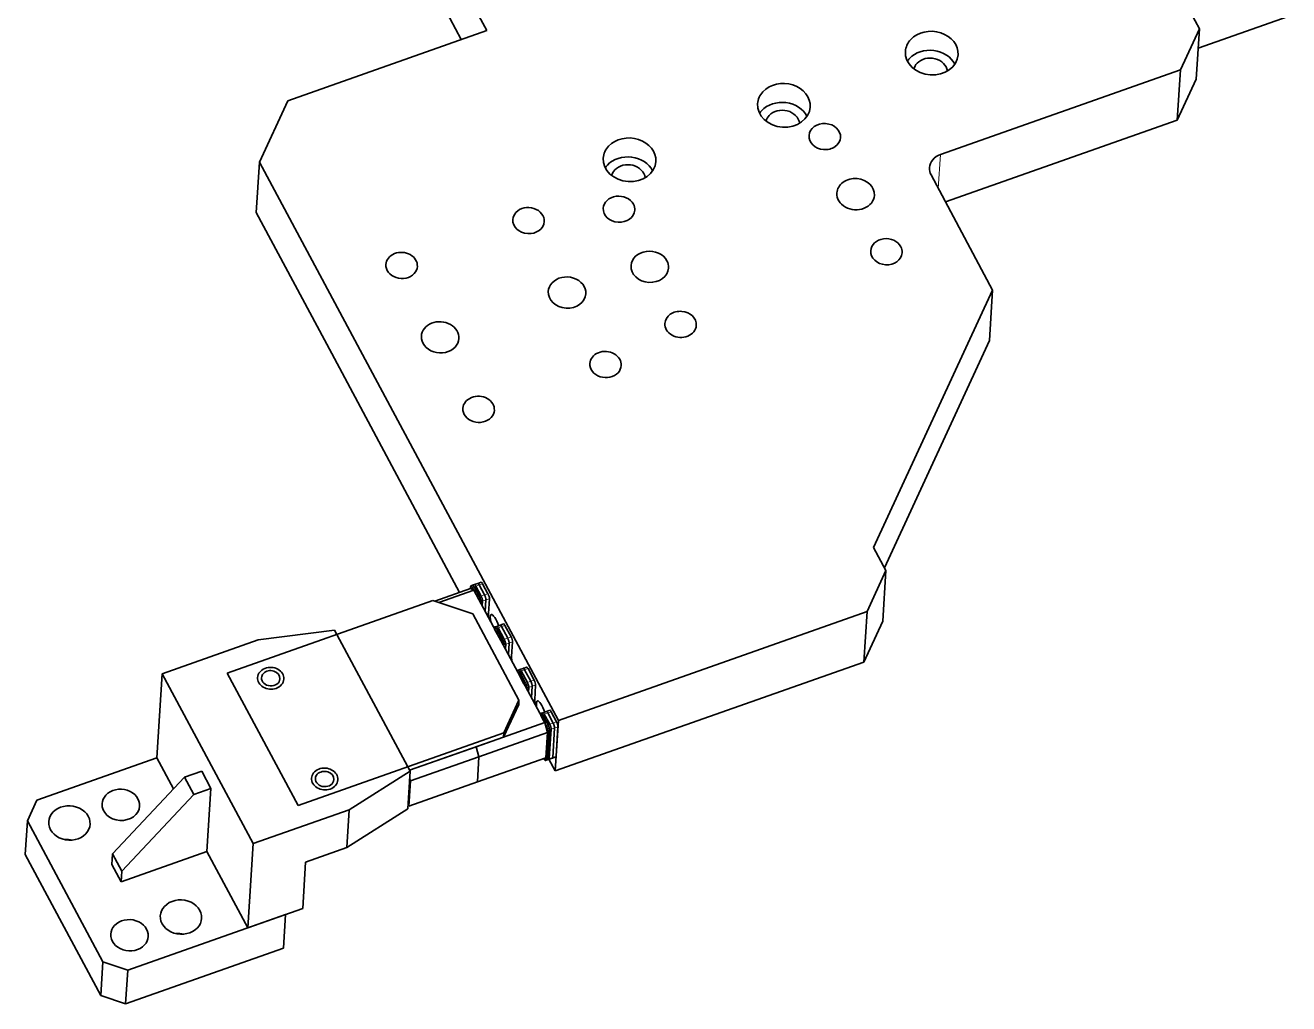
# Model space of a CAD drawing. Header units: millimetres. Extents: x 50851 to 121906, y -34238 to -12059.
# Drawn here: x 119428.62 to 119455.49, y -27270.18 to -27249.39 of the extents above; entities that cross this region are included whole.
import ezdxf

# ---------------------------------------------------------------- set-up
doc = ezdxf.new("R2010")
doc.units = ezdxf.units.MM
doc.layers.add('标注线', color=3, linetype='Continuous', lineweight=25)

# ---------------------------------------------------------------- blocks, each defined once
blk = doc.blocks.new('WWDA8SD8')
at = {"color": 7, "lineweight": 35}
for p, q in [((121661.98, -28222.96), (121616.93, -28138.86)), ((121655.21, -28225.35), (121616.07, -28152.26)), ((121839.12, -28199.57), (121851.4, -28222.51)), ((121851.07, -28227.65), (121918.89, -28203.73)), ((121609.1, -28241.61), (121661.98, -28222.96)), ((121782.57, -28255.88), (121846.38, -28233.37)), ((121845.52, -28246.77), (121783.91, -28268.5)), ((121601.57, -28257.9), (121681.02, -28406.23)), ((121780.06, -28261.31), (121796.44, -28291.89)), ((121620.78, -28308.77), (121600.71, -28271.31)), ((121764.81, -28360.32), (121796.44, -28291.89)), ((121767.67, -28365.67), (121795.58, -28305.3)), ((121654.76, -28372.23), (121620.78, -28308.77)), ((121658.55, -28371.61), (121677.39, -28406.79)), ((121592.99, -28393.65), (121647.69, -28374.36)), ((121670.54, -28400.84), (121658.26, -28377.9)), ((121681.02, -28406.23), (121763.06, -28377.29)), ((121575.74, -28393.82), (121601.27, -28384.82)), ((121621.55, -28382.21), (121601.27, -28384.82)), ((121641.61, -28419.68), (121621.55, -28382.21)), ((121680.16, -28419.64), (121762.2, -28390.7)), ((121574.31, -28416.17), (121575.74, -28393.82)), ((121575.74, -28393.82), (121599.9, -28438.93)), ((121611.83, -28428.82), (121592.99, -28393.65)), ((121666.52, -28409.53), (121611.83, -28428.82)), ((121641.49, -28419.45), (121666.45, -28410.64)), ((121542.41, -28427.42), (121574.31, -28416.17)), ((121562.55, -28441.67), (121581.68, -28421.28)), ((121584.14, -28425.87), (121565.01, -28446.26)), ((121625.43, -28429.93), (121599.9, -28438.93)), ((121539.89, -28432.85), (121559.96, -28470.32)), ((121598.47, -28461.28), (121599.9, -28438.93)), ((121559.39, -28479.25), (121539.32, -28441.79)), ((121587.62, -28441.02), (121564.83, -28449.05)), ((121587.62, -28441.02), (121598.47, -28461.28)), ((121566.57, -28472.53), (121608.5, -28457.74)), ((121565.99, -28481.47), (121607.93, -28466.68))]:
    blk.add_line(p, q, dxfattribs=at)
at = {"color": 7, "lineweight": 35, "ltscale": 0.299143}
for p, q in [((121851.4, -28222.51), (121846.38, -28233.37)), ((121763.06, -28377.29), (121768.08, -28366.43))]:
    blk.add_line(p, q, dxfattribs=at)
at = {"color": 7, "lineweight": 35, "ltscale": 0.33584}
for p, q in [((121851.4, -28222.51), (121850.54, -28235.91)), ((121600.71, -28271.31), (121601.57, -28257.9)), ((121796.44, -28291.89), (121795.58, -28305.3)), ((121767.22, -28379.84), (121768.08, -28366.43)), ((121681.02, -28406.23), (121680.16, -28419.64))]:
    blk.add_line(p, q, dxfattribs=at)
at = {"color": 7, "lineweight": 35, "ltscale": 0.335838}
blk.add_line((121846.38, -28233.37), (121845.52, -28246.77), dxfattribs=at)
at = {"color": 7, "lineweight": 35, "ltscale": 0.299139}
blk.add_line((121850.54, -28235.91), (121845.52, -28246.77), dxfattribs=at)
at = {"color": 7, "lineweight": 35, "ltscale": 0.448711}
blk.add_line((121601.57, -28257.9), (121609.1, -28241.61), dxfattribs=at)
at = {"color": 7, "lineweight": 13, "ltscale": 0.226393}
blk.add_line((121782.57, -28255.88), (121781.99, -28264.91), dxfattribs=at)
at = {"color": 7, "lineweight": 35, "ltscale": 0.173472}
blk.add_line((121768.08, -28366.43), (121764.81, -28360.32), dxfattribs=at)
at = {"color": 7, "lineweight": 35, "ltscale": 0.250391}
blk.add_line((121657.66, -28371.2), (121648.22, -28374.53), dxfattribs=at)
at = {"color": 7, "lineweight": 35, "ltscale": 0.246023}
blk.add_line((121658.55, -28371.61), (121649.27, -28374.89), dxfattribs=at)
at = {"color": 7, "lineweight": 35, "ltscale": 0.013994}
blk.add_line((121657.66, -28371.2), (121657.7, -28370.64), dxfattribs=at)
at = {"color": 7, "lineweight": 35, "ltscale": 0.024532}
blk.add_line((121657.66, -28371.2), (121658.55, -28371.61), dxfattribs=at)
at = {"color": 7, "lineweight": 35, "ltscale": 0.012083}
for p, q in [((121658.23, -28370.3), (121657.78, -28370.47)), ((121658.69, -28370.14), (121658.23, -28370.3)), ((121676.91, -28404.17), (121676.46, -28404.33))]:
    blk.add_line(p, q, dxfattribs=at)
at = {"color": 7, "lineweight": 13, "ltscale": 0.012083}
for p, q in [((121658.6, -28370.69), (121658.14, -28370.85)), ((121659.06, -28370.53), (121658.6, -28370.69)), ((121666.18, -28384.83), (121665.72, -28384.99)), ((121670.68, -28393.24), (121670.23, -28393.4)), ((121671.14, -28393.08), (121670.68, -28393.24)), ((121676.82, -28404.71), (121676.37, -28404.87)), ((121677.28, -28404.55), (121676.82, -28404.71)), ((121678.26, -28407.39), (121677.8, -28407.55)), ((121678.71, -28407.23), (121678.26, -28407.39)), ((121678.13, -28416.53), (121677.67, -28416.69)), ((121678.59, -28416.37), (121678.13, -28416.53))]:
    blk.add_line(p, q, dxfattribs=at)
at = {"color": 7, "lineweight": 35, "ltscale": 0.075893}
for p, q in [((121658.14, -28370.85), (121659.58, -28373.53)), ((121660.49, -28373.2), (121659.06, -28370.53)), ((121660.49, -28373.2), (121659.06, -28370.53)), ((121659.97, -28370.21), (121661.4, -28372.88)), ((121661.4, -28372.88), (121659.97, -28370.21)), ((121676.37, -28404.87), (121677.8, -28407.55)), ((121678.26, -28407.39), (121676.82, -28404.71)), ((121678.26, -28407.39), (121676.82, -28404.71)), ((121678.71, -28407.23), (121677.28, -28404.55)), ((121678.71, -28407.23), (121677.28, -28404.55)), ((121678.19, -28404.23), (121679.62, -28406.91)), ((121679.62, -28406.91), (121678.19, -28404.23)), ((121679.1, -28403.91), (121680.54, -28406.59))]:
    blk.add_line(p, q, dxfattribs=at)
at = {"color": 7, "lineweight": 35, "ltscale": 0.07589}
blk.add_line((121660.03, -28373.36), (121658.6, -28370.69), dxfattribs=at)
blk.add_line((121660.03, -28373.36), (121658.6, -28370.69), dxfattribs=at)
at = {"color": 7, "lineweight": 35, "ltscale": 0.024161}
for p, q in [((121659.6, -28369.82), (121658.69, -28370.14)), ((121679.42, -28416.23), (121678.51, -28416.55))]:
    blk.add_line(p, q, dxfattribs=at)
at = {"color": 7, "lineweight": 13, "ltscale": 0.024167}
for p, q in [((121659.97, -28370.21), (121659.06, -28370.53)), ((121661.4, -28372.88), (121660.49, -28373.2)), ((121661.77, -28374.21), (121660.86, -28374.53)), ((121662.31, -28372.56), (121661.4, -28372.88)), ((121662.69, -28373.88), (121661.77, -28374.21)), ((121665.91, -28381.29), (121664.99, -28381.61)), ((121666.82, -28380.97), (121665.91, -28381.29)), ((121667.54, -28384.35), (121666.63, -28384.67)), ((121668.46, -28384.03), (121667.54, -28384.35)), ((121667.92, -28385.67), (121667.01, -28386)), ((121668.83, -28385.35), (121667.92, -28385.67)), ((121672.96, -28392.44), (121672.05, -28392.76)), ((121673.69, -28395.82), (121672.77, -28396.14)), ((121674.06, -28397.14), (121673.15, -28397.46)), ((121674.6, -28395.5), (121673.69, -28395.82)), ((121674.97, -28396.82), (121674.06, -28397.14)), ((121678.19, -28404.23), (121677.28, -28404.55)), ((121679.1, -28403.91), (121678.19, -28404.23)), ((121679.62, -28406.91), (121678.71, -28407.23)), ((121680, -28408.23), (121679.09, -28408.55)), ((121680.54, -28406.59), (121679.62, -28406.91)), ((121680.91, -28407.91), (121680, -28408.23)), ((121679.5, -28416.05), (121678.59, -28416.37)), ((121680.41, -28415.73), (121679.5, -28416.05))]:
    blk.add_line(p, q, dxfattribs=at)
at = {"color": 7, "lineweight": 35, "ltscale": 0.024167}
for p, q in [((121659.6, -28369.82), (121660.51, -28369.5)), ((121665.54, -28380.91), (121664.63, -28381.23)), ((121665.54, -28380.91), (121666.45, -28380.59)), ((121671.68, -28392.38), (121670.77, -28392.7)), ((121671.68, -28392.38), (121672.59, -28392.06)), ((121677.82, -28403.85), (121676.91, -28404.17)), ((121677.82, -28403.85), (121678.73, -28403.52)), ((121679.42, -28416.23), (121680.33, -28415.91))]:
    blk.add_line(p, q, dxfattribs=at)
at = {"color": 7, "lineweight": 13, "ltscale": 0.024161}
for p, q in [((121660.88, -28369.89), (121659.97, -28370.21)), ((121672.05, -28392.76), (121671.14, -28393.08))]:
    blk.add_line(p, q, dxfattribs=at)
at = {"color": 7, "lineweight": 35, "ltscale": 0.075896}
blk.add_line((121660.88, -28369.89), (121662.31, -28372.56), dxfattribs=at)
at = {"color": 7, "lineweight": 35, "ltscale": 0.278683}
blk.add_line((121658.26, -28377.9), (121647.69, -28374.36), dxfattribs=at)
at = {"color": 7, "lineweight": 13, "ltscale": 0.012078}
for p, q in [((121660.03, -28373.36), (121659.58, -28373.53)), ((121660.86, -28374.53), (121660.41, -28374.69)), ((121664.99, -28381.61), (121664.54, -28381.78)), ((121667.01, -28386), (121666.55, -28386.16)), ((121672.77, -28396.14), (121672.32, -28396.3)), ((121679.09, -28408.55), (121678.63, -28408.71))]:
    blk.add_line(p, q, dxfattribs=at)
at = {"color": 7, "lineweight": 13, "ltscale": 0.012089}
for p, q in [((121660.49, -28373.2), (121660.03, -28373.36)), ((121664.54, -28381.78), (121664.08, -28381.94)), ((121672.32, -28396.3), (121671.86, -28396.46)), ((121678.63, -28408.71), (121678.17, -28408.87))]:
    blk.add_line(p, q, dxfattribs=at)
at = {"color": 7, "lineweight": 13, "ltscale": 0.00462}
blk.add_line((121660.41, -28374.69), (121660.23, -28374.75), dxfattribs=at)
at = {"color": 7, "lineweight": 35, "ltscale": 0.008647}
for p, q in [((121660.39, -28375.03), (121660.41, -28374.69)), ((121660.39, -28375.03), (121660.41, -28374.69)), ((121666.53, -28386.5), (121666.55, -28386.16)), ((121666.53, -28386.5), (121666.55, -28386.16))]:
    blk.add_line(p, q, dxfattribs=at)
at = {"color": 7, "lineweight": 35, "ltscale": 0.031285}
for p, q in [((121660.78, -28375.78), (121660.86, -28374.53)), ((121660.78, -28375.78), (121660.86, -28374.53)), ((121666.93, -28387.24), (121667.01, -28386)), ((121666.93, -28387.24), (121667.01, -28386))]:
    blk.add_line(p, q, dxfattribs=at)
at = {"color": 7, "lineweight": 35, "ltscale": 0.076563}
for p, q in [((121661.77, -28374.21), (121661.58, -28377.26)), ((121661.58, -28377.26), (121661.77, -28374.21)), ((121667.92, -28385.67), (121667.72, -28388.73)), ((121667.72, -28388.73), (121667.92, -28385.67)), ((121674.06, -28397.14), (121673.86, -28400.2)), ((121673.86, -28400.2), (121674.06, -28397.14))]:
    blk.add_line(p, q, dxfattribs=at)
at = {"color": 7, "lineweight": 35, "ltscale": 0.097953}
for p, q in [((121662.69, -28373.88), (121662.44, -28377.79)), ((121674.97, -28396.82), (121674.72, -28400.73))]:
    blk.add_line(p, q, dxfattribs=at)
at = {"color": 7, "lineweight": 13, "ltscale": 0.01275}
for p, q in [((121662.44, -28377.79), (121661.95, -28377.96)), ((121668.58, -28389.26), (121668.1, -28389.43)), ((121674.72, -28400.73), (121674.24, -28400.9))]:
    blk.add_line(p, q, dxfattribs=at)
at = {"color": 7, "lineweight": 35, "ltscale": 0.335839}
blk.add_line((121762.2, -28390.7), (121763.06, -28377.29), dxfattribs=at)
at = {"color": 7, "lineweight": 35, "ltscale": 0.008465}
for p, q in [((121664.17, -28381.39), (121663.85, -28381.5)), ((121670.31, -28392.86), (121669.99, -28392.97)), ((121676.46, -28404.33), (121676.14, -28404.44))]:
    blk.add_line(p, q, dxfattribs=at)
at = {"color": 7, "lineweight": 35, "ltscale": 0.086736}
for p, q in [((121664.08, -28381.94), (121665.72, -28384.99)), ((121665.91, -28381.29), (121667.54, -28384.35)), ((121667.54, -28384.35), (121665.91, -28381.29)), ((121666.82, -28380.97), (121668.46, -28384.03)), ((121672.32, -28396.3), (121670.68, -28393.24)), ((121672.32, -28396.3), (121670.68, -28393.24)), ((121672.96, -28392.44), (121674.6, -28395.5))]:
    blk.add_line(p, q, dxfattribs=at)
at = {"color": 7, "lineweight": 35, "ltscale": 0.012078}
for p, q in [((121664.63, -28381.23), (121664.17, -28381.39)), ((121670.77, -28392.7), (121670.31, -28392.86)), ((121678.05, -28416.71), (121677.6, -28416.87))]:
    blk.add_line(p, q, dxfattribs=at)
at = {"color": 7, "lineweight": 35, "ltscale": 0.086734}
for p, q in [((121666.18, -28384.83), (121664.54, -28381.78)), ((121666.18, -28384.83), (121664.54, -28381.78)), ((121670.23, -28393.4), (121671.86, -28396.46)), ((121672.77, -28396.14), (121671.14, -28393.08)), ((121672.77, -28396.14), (121671.14, -28393.08))]:
    blk.add_line(p, q, dxfattribs=at)
at = {"color": 7, "lineweight": 35, "ltscale": 0.086735}
for p, q in [((121666.63, -28384.67), (121664.99, -28381.61)), ((121666.63, -28384.67), (121664.99, -28381.61)), ((121672.05, -28392.76), (121673.69, -28395.82)), ((121673.69, -28395.82), (121672.05, -28392.76))]:
    blk.add_line(p, q, dxfattribs=at)
at = {"color": 7, "lineweight": 35, "ltscale": 0.299142}
blk.add_line((121762.2, -28390.7), (121767.22, -28379.84), dxfattribs=at)
at = {"color": 7, "lineweight": 13, "ltscale": 0.012084}
for p, q in [((121666.63, -28384.67), (121666.18, -28384.83)), ((121673.15, -28397.46), (121672.69, -28397.63))]:
    blk.add_line(p, q, dxfattribs=at)
at = {"color": 7, "lineweight": 13, "ltscale": 0.004615}
for p, q in [((121666.55, -28386.16), (121666.38, -28386.22)), ((121672.69, -28397.63), (121672.52, -28397.69))]:
    blk.add_line(p, q, dxfattribs=at)
at = {"color": 7, "lineweight": 35, "ltscale": 0.097952}
blk.add_line((121668.83, -28385.35), (121668.58, -28389.26), dxfattribs=at)
at = {"color": 7, "lineweight": 35, "ltscale": 0.008645}
blk.add_line((121672.67, -28397.97), (121672.69, -28397.63), dxfattribs=at)
blk.add_line((121672.67, -28397.97), (121672.69, -28397.63), dxfattribs=at)
at = {"color": 7, "lineweight": 35, "ltscale": 0.031286}
blk.add_line((121673.07, -28398.71), (121673.15, -28397.46), dxfattribs=at)
blk.add_line((121673.07, -28398.71), (121673.15, -28397.46), dxfattribs=at)
at = {"color": 7, "lineweight": 35, "ltscale": 0.239314}
for p, q in [((121670.47, -28401.95), (121666.45, -28410.64)), ((121670.54, -28400.84), (121666.52, -28409.53))]:
    blk.add_line(p, q, dxfattribs=at)
at = {"color": 7, "lineweight": 35, "ltscale": 0.027987}
for p, q in [((121670.54, -28400.84), (121670.47, -28401.95)), ((121666.52, -28409.53), (121666.45, -28410.64))]:
    blk.add_line(p, q, dxfattribs=at)
at = {"color": 7, "lineweight": 35, "ltscale": 0.483322}
blk.add_line((121677.39, -28406.79), (121659.16, -28413.22), dxfattribs=at)
at = {"color": 7, "lineweight": 35, "ltscale": 0.068748}
for p, q in [((121678.14, -28409.43), (121677.39, -28406.79)), ((121659.16, -28413.22), (121659.91, -28415.86))]:
    blk.add_line(p, q, dxfattribs=at)
at = {"color": 7, "lineweight": 35, "ltscale": 0.195907}
for p, q in [((121678.13, -28416.53), (121678.63, -28408.71)), ((121678.13, -28416.53), (121678.63, -28408.71)), ((121678.59, -28416.37), (121679.09, -28408.55)), ((121678.59, -28416.37), (121679.09, -28408.55)), ((121680, -28408.23), (121679.5, -28416.05)), ((121679.5, -28416.05), (121680, -28408.23)), ((121680.91, -28407.91), (121680.41, -28415.73)), ((121678.17, -28408.87), (121677.67, -28416.69))]:
    blk.add_line(p, q, dxfattribs=at)
at = {"color": 7, "lineweight": 35, "ltscale": 0.483321}
blk.add_line((121678.14, -28409.43), (121659.91, -28415.86), dxfattribs=at)
at = {"color": 7, "lineweight": 35, "ltscale": 0.16792}
for p, q in [((121678.14, -28409.43), (121677.71, -28416.13)), ((121659.48, -28422.57), (121659.91, -28415.86)), ((121659.91, -28415.86), (121659.48, -28422.57)), ((121641.67, -28422.29), (121641.25, -28429))]:
    blk.add_line(p, q, dxfattribs=at)
at = {"color": 7, "lineweight": 35, "ltscale": 0.46839}
blk.add_line((121659.16, -28413.22), (121641.49, -28419.45), dxfattribs=at)
at = {"color": 7, "lineweight": 35, "ltscale": 0.068747}
blk.add_line((121659.91, -28415.86), (121659.16, -28413.22), dxfattribs=at)
at = {"color": 7, "lineweight": 35, "ltscale": 0.234075}
blk.add_line((121574.31, -28416.17), (121578.73, -28424.42), dxfattribs=at)
at = {"color": 7, "lineweight": 35, "ltscale": 0.483327}
for p, q in [((121659.91, -28415.86), (121641.67, -28422.29)), ((121677.71, -28416.13), (121659.48, -28422.57)), ((121659.48, -28422.57), (121641.25, -28429))]:
    blk.add_line(p, q, dxfattribs=at)
at = {"color": 7, "lineweight": 35, "ltscale": 0.004364}
blk.add_line((121677.23, -28416.49), (121677.15, -28416.33), dxfattribs=at)
at = {"color": 7, "lineweight": 35, "ltscale": 0.012089}
blk.add_line((121678.51, -28416.55), (121678.05, -28416.71), dxfattribs=at)
at = {"color": 7, "lineweight": 35, "ltscale": 0.087557}
blk.add_line((121680.16, -28419.64), (121678.5, -28416.55), dxfattribs=at)
at = {"color": 7, "lineweight": 35, "ltscale": 0.120828}
for p, q in [((121586.24, -28419.67), (121581.68, -28421.28)), ((121588.69, -28424.26), (121584.14, -28425.87))]:
    blk.add_line(p, q, dxfattribs=at)
at = {"color": 7, "lineweight": 35, "ltscale": 0.130102}
for p, q in [((121581.68, -28421.28), (121584.14, -28425.87)), ((121586.24, -28419.67), (121588.69, -28424.26)), ((121562.55, -28441.67), (121565.01, -28446.26))]:
    blk.add_line(p, q, dxfattribs=at)
at = {"color": 7, "lineweight": 35, "ltscale": 0.478984}
blk.add_line((121641.61, -28419.68), (121625.43, -28429.93), dxfattribs=at)
at = {"color": 7, "lineweight": 35, "ltscale": 0.251879}
for p, q in [((121641.61, -28419.68), (121640.97, -28429.73)), ((121625.43, -28429.93), (121624.78, -28439.98))]:
    blk.add_line(p, q, dxfattribs=at)
at = {"color": 7, "lineweight": 35, "ltscale": 0.017187}
blk.add_line((121641.49, -28421.63), (121641.67, -28422.29), dxfattribs=at)
at = {"color": 7, "lineweight": 35, "ltscale": 0.419799}
blk.add_line((121587.62, -28441.02), (121588.69, -28424.26), dxfattribs=at)
at = {"color": 7, "lineweight": 35, "ltscale": 0.149573}
blk.add_line((121542.41, -28427.42), (121539.89, -28432.85), dxfattribs=at)
at = {"color": 7, "lineweight": 35, "ltscale": 0.006133}
blk.add_line((121641.02, -28428.89), (121641.25, -28429), dxfattribs=at)
at = {"color": 7, "lineweight": 35, "ltscale": 0.478978}
blk.add_line((121640.97, -28429.73), (121624.78, -28439.98), dxfattribs=at)
at = {"color": 7, "lineweight": 35, "ltscale": 0.223894}
for p, q in [((121539.89, -28432.85), (121539.32, -28441.79)), ((121607.93, -28466.68), (121608.5, -28457.74)), ((121559.39, -28479.25), (121559.96, -28470.32)), ((121565.99, -28481.47), (121566.57, -28472.53))]:
    blk.add_line(p, q, dxfattribs=at)
at = {"color": 7, "lineweight": 35, "ltscale": 0.069968}
blk.add_line((121562.37, -28444.47), (121562.55, -28441.67), dxfattribs=at)
at = {"color": 7, "lineweight": 35, "ltscale": 0.289994}
blk.add_line((121624.78, -28439.98), (121613.85, -28443.84), dxfattribs=at)
at = {"color": 7, "lineweight": 35, "ltscale": 0.130103}
blk.add_line((121562.37, -28444.47), (121564.83, -28449.05), dxfattribs=at)
at = {"color": 7, "lineweight": 35, "ltscale": 0.307853}
blk.add_line((121613.06, -28456.13), (121613.85, -28443.84), dxfattribs=at)
at = {"color": 7, "lineweight": 35, "ltscale": 0.069966}
blk.add_line((121565.01, -28446.26), (121564.83, -28449.05), dxfattribs=at)
at = {"color": 7, "lineweight": 35, "ltscale": 0.386661}
blk.add_line((121613.06, -28456.13), (121598.47, -28461.28), dxfattribs=at)
at = {"color": 7, "lineweight": 35, "ltscale": 0.174181}
blk.add_line((121559.96, -28470.32), (121566.57, -28472.53), dxfattribs=at)
at = {"color": 7, "lineweight": 35, "ltscale": 0.174176}
blk.add_line((121559.39, -28479.25), (121565.99, -28481.47), dxfattribs=at)
at = {"color": 7, "lineweight": 35}
for points in [[(121657.78, -28370.47), (121657.77, -28370.47), (121657.76, -28370.48), (121657.75, -28370.49), (121657.74, -28370.5), (121657.72, -28370.53), (121657.71, -28370.56), (121657.7, -28370.6), (121657.7, -28370.64)], [(121658.14, -28370.85), (121658.08, -28370.74), (121658.05, -28370.69), (121658.02, -28370.65), (121657.98, -28370.59), (121657.94, -28370.55), (121657.9, -28370.51), (121657.86, -28370.48), (121657.85, -28370.47), (121657.83, -28370.47), (121657.81, -28370.46), (121657.79, -28370.46), (121657.78, -28370.47)], [(121658.6, -28370.69), (121658.57, -28370.63), (121658.53, -28370.57), (121658.49, -28370.5), (121658.45, -28370.45), (121658.4, -28370.4), (121658.38, -28370.37), (121658.36, -28370.35), (121658.34, -28370.33), (121658.32, -28370.32), (121658.29, -28370.31), (121658.27, -28370.3), (121658.25, -28370.3), (121658.23, -28370.3)], [(121658.6, -28370.69), (121658.57, -28370.63), (121658.53, -28370.57), (121658.49, -28370.5), (121658.45, -28370.45), (121658.4, -28370.4), (121658.38, -28370.37), (121658.36, -28370.35), (121658.34, -28370.33), (121658.32, -28370.32), (121658.29, -28370.31), (121658.27, -28370.3), (121658.25, -28370.3), (121658.23, -28370.3)], [(121659.06, -28370.53), (121659.02, -28370.47), (121658.99, -28370.41), (121658.95, -28370.34), (121658.9, -28370.28), (121658.86, -28370.24), (121658.84, -28370.21), (121658.81, -28370.19), (121658.79, -28370.17), (121658.77, -28370.16), (121658.75, -28370.15), (121658.72, -28370.14), (121658.7, -28370.14), (121658.69, -28370.14)], [(121659.06, -28370.53), (121659.02, -28370.47), (121658.99, -28370.41), (121658.95, -28370.34), (121658.9, -28370.28), (121658.86, -28370.24), (121658.84, -28370.21), (121658.81, -28370.19), (121658.79, -28370.17), (121658.77, -28370.16), (121658.75, -28370.15), (121658.72, -28370.14), (121658.7, -28370.14), (121658.69, -28370.14)], [(121659.97, -28370.21), (121659.93, -28370.15), (121659.9, -28370.09), (121659.86, -28370.02), (121659.81, -28369.96), (121659.77, -28369.91), (121659.75, -28369.89), (121659.72, -28369.87), (121659.7, -28369.85), (121659.68, -28369.84), (121659.66, -28369.83), (121659.63, -28369.82), (121659.61, -28369.82), (121659.6, -28369.82)], [(121660.41, -28374.69), (121660.41, -28374.65), (121660.41, -28374.6), (121660.4, -28374.51), (121660.39, -28374.41), (121660.37, -28374.31), (121660.35, -28374.21), (121660.32, -28374.1), (121660.3, -28374.02), (121660.27, -28373.93), (121660.22, -28373.79), (121660.16, -28373.64), (121660.1, -28373.5), (121660.07, -28373.43), (121660.03, -28373.36)], [(121660.41, -28374.69), (121660.41, -28374.62), (121660.41, -28374.55), (121660.4, -28374.47), (121660.39, -28374.4), (121660.38, -28374.34), (121660.35, -28374.19), (121660.31, -28374.04), (121660.26, -28373.89), (121660.2, -28373.74), (121660.14, -28373.59), (121660.08, -28373.45), (121660.03, -28373.36)], [(121660.86, -28374.53), (121660.86, -28374.49), (121660.86, -28374.44), (121660.86, -28374.35), (121660.85, -28374.25), (121660.83, -28374.15), (121660.8, -28374.04), (121660.78, -28373.94), (121660.75, -28373.86), (121660.73, -28373.77), (121660.68, -28373.63), (121660.62, -28373.48), (121660.56, -28373.34), (121660.52, -28373.27), (121660.49, -28373.2)], [(121660.86, -28374.53), (121660.86, -28374.49), (121660.86, -28374.44), (121660.86, -28374.35), (121660.85, -28374.25), (121660.83, -28374.15), (121660.8, -28374.04), (121660.78, -28373.94), (121660.75, -28373.86), (121660.73, -28373.77), (121660.68, -28373.63), (121660.62, -28373.48), (121660.56, -28373.34), (121660.52, -28373.27), (121660.49, -28373.2)], [(121661.77, -28374.21), (121661.78, -28374.17), (121661.78, -28374.12), (121661.77, -28374.03), (121661.76, -28373.93), (121661.74, -28373.83), (121661.72, -28373.72), (121661.69, -28373.62), (121661.66, -28373.53), (121661.64, -28373.45), (121661.59, -28373.3), (121661.53, -28373.16), (121661.47, -28373.02), (121661.43, -28372.95), (121661.4, -28372.88)], [(121664.54, -28381.78), (121664.5, -28381.72), (121664.47, -28381.66), (121664.43, -28381.59), (121664.38, -28381.53), (121664.34, -28381.48), (121664.32, -28381.46), (121664.29, -28381.44), (121664.27, -28381.42), (121664.26, -28381.41), (121664.23, -28381.39), (121664.21, -28381.39), (121664.18, -28381.39), (121664.17, -28381.39)], [(121664.54, -28381.78), (121664.5, -28381.72), (121664.47, -28381.66), (121664.43, -28381.59), (121664.38, -28381.53), (121664.34, -28381.48), (121664.32, -28381.46), (121664.29, -28381.44), (121664.27, -28381.42), (121664.26, -28381.41), (121664.23, -28381.39), (121664.21, -28381.39), (121664.18, -28381.39), (121664.17, -28381.39)], [(121664.99, -28381.61), (121664.96, -28381.55), (121664.93, -28381.5), (121664.88, -28381.43), (121664.84, -28381.37), (121664.8, -28381.32), (121664.77, -28381.3), (121664.75, -28381.27), (121664.73, -28381.26), (121664.71, -28381.25), (121664.69, -28381.23), (121664.66, -28381.23), (121664.64, -28381.23), (121664.63, -28381.23)], [(121664.99, -28381.61), (121664.96, -28381.55), (121664.93, -28381.5), (121664.88, -28381.43), (121664.84, -28381.37), (121664.8, -28381.32), (121664.77, -28381.3), (121664.75, -28381.27), (121664.73, -28381.26), (121664.71, -28381.25), (121664.69, -28381.23), (121664.66, -28381.23), (121664.64, -28381.23), (121664.63, -28381.23)], [(121665.91, -28381.29), (121665.87, -28381.23), (121665.84, -28381.18), (121665.79, -28381.11), (121665.75, -28381.05), (121665.71, -28381), (121665.68, -28380.97), (121665.66, -28380.95), (121665.64, -28380.94), (121665.62, -28380.93), (121665.6, -28380.91), (121665.57, -28380.91), (121665.55, -28380.91), (121665.54, -28380.91)], [(121666.55, -28386.16), (121666.55, -28386.09), (121666.55, -28386.02), (121666.54, -28385.94), (121666.53, -28385.87), (121666.52, -28385.81), (121666.49, -28385.66), (121666.45, -28385.51), (121666.4, -28385.36), (121666.34, -28385.2), (121666.28, -28385.06), (121666.22, -28384.92), (121666.18, -28384.83)], [(121666.55, -28386.16), (121666.55, -28386.09), (121666.55, -28386.02), (121666.54, -28385.94), (121666.53, -28385.87), (121666.52, -28385.81), (121666.49, -28385.66), (121666.45, -28385.51), (121666.4, -28385.36), (121666.34, -28385.2), (121666.28, -28385.06), (121666.22, -28384.92), (121666.18, -28384.83)], [(121667.01, -28386), (121667.01, -28385.93), (121667, -28385.86), (121667, -28385.78), (121666.99, -28385.71), (121666.97, -28385.64), (121666.94, -28385.5), (121666.9, -28385.35), (121666.86, -28385.2), (121666.8, -28385.04), (121666.74, -28384.9), (121666.67, -28384.76), (121666.63, -28384.67)], [(121667.01, -28386), (121667.01, -28385.93), (121667, -28385.86), (121667, -28385.78), (121666.99, -28385.71), (121666.97, -28385.64), (121666.94, -28385.5), (121666.9, -28385.35), (121666.86, -28385.2), (121666.8, -28385.04), (121666.74, -28384.9), (121666.67, -28384.76), (121666.63, -28384.67)], [(121667.92, -28385.67), (121667.92, -28385.61), (121667.92, -28385.54), (121667.91, -28385.46), (121667.9, -28385.39), (121667.89, -28385.32), (121667.86, -28385.18), (121667.82, -28385.03), (121667.77, -28384.87), (121667.71, -28384.72), (121667.65, -28384.57), (121667.59, -28384.43), (121667.54, -28384.35)], [(121670.68, -28393.24), (121670.65, -28393.18), (121670.61, -28393.13), (121670.57, -28393.06), (121670.53, -28393), (121670.48, -28392.95), (121670.46, -28392.93), (121670.44, -28392.9), (121670.42, -28392.89), (121670.4, -28392.88), (121670.37, -28392.86), (121670.35, -28392.86), (121670.33, -28392.86), (121670.31, -28392.86)], [(121670.68, -28393.24), (121670.65, -28393.18), (121670.61, -28393.13), (121670.57, -28393.06), (121670.53, -28393), (121670.48, -28392.95), (121670.46, -28392.93), (121670.44, -28392.9), (121670.42, -28392.89), (121670.4, -28392.88), (121670.37, -28392.86), (121670.35, -28392.86), (121670.33, -28392.86), (121670.31, -28392.86)], [(121671.14, -28393.08), (121671.1, -28393.02), (121671.07, -28392.97), (121671.03, -28392.9), (121670.98, -28392.84), (121670.94, -28392.79), (121670.92, -28392.76), (121670.89, -28392.74), (121670.87, -28392.73), (121670.85, -28392.72), (121670.83, -28392.7), (121670.8, -28392.7), (121670.78, -28392.7), (121670.77, -28392.7)], [(121671.14, -28393.08), (121671.1, -28393.02), (121671.07, -28392.97), (121671.03, -28392.9), (121670.98, -28392.84), (121670.94, -28392.79), (121670.92, -28392.76), (121670.89, -28392.74), (121670.87, -28392.73), (121670.85, -28392.72), (121670.83, -28392.7), (121670.8, -28392.7), (121670.78, -28392.7), (121670.77, -28392.7)], [(121672.05, -28392.76), (121672.01, -28392.7), (121671.98, -28392.65), (121671.94, -28392.58), (121671.89, -28392.52), (121671.85, -28392.47), (121671.83, -28392.44), (121671.8, -28392.42), (121671.78, -28392.41), (121671.77, -28392.39), (121671.74, -28392.38), (121671.72, -28392.37), (121671.69, -28392.37), (121671.68, -28392.38)], [(121672.69, -28397.63), (121672.69, -28397.56), (121672.69, -28397.49), (121672.68, -28397.41), (121672.67, -28397.34), (121672.66, -28397.27), (121672.63, -28397.13), (121672.59, -28396.98), (121672.54, -28396.83), (121672.49, -28396.67), (121672.43, -28396.52), (121672.36, -28396.39), (121672.32, -28396.3)], [(121672.69, -28397.63), (121672.69, -28397.56), (121672.69, -28397.49), (121672.68, -28397.41), (121672.67, -28397.34), (121672.66, -28397.27), (121672.63, -28397.13), (121672.59, -28396.98), (121672.54, -28396.83), (121672.49, -28396.67), (121672.43, -28396.52), (121672.36, -28396.39), (121672.32, -28396.3)], [(121673.15, -28397.46), (121673.15, -28397.4), (121673.15, -28397.33), (121673.14, -28397.25), (121673.13, -28397.18), (121673.12, -28397.11), (121673.09, -28396.97), (121673.05, -28396.82), (121673, -28396.67), (121672.94, -28396.51), (121672.88, -28396.36), (121672.82, -28396.22), (121672.77, -28396.14)], [(121673.15, -28397.46), (121673.15, -28397.4), (121673.15, -28397.33), (121673.14, -28397.25), (121673.13, -28397.18), (121673.12, -28397.11), (121673.09, -28396.97), (121673.05, -28396.82), (121673, -28396.67), (121672.94, -28396.51), (121672.88, -28396.36), (121672.82, -28396.22), (121672.77, -28396.14)], [(121674.06, -28397.14), (121674.06, -28397.08), (121674.06, -28397.01), (121674.05, -28396.92), (121674.04, -28396.86), (121674.03, -28396.79), (121674, -28396.65), (121673.96, -28396.5), (121673.91, -28396.34), (121673.85, -28396.19), (121673.79, -28396.04), (121673.73, -28395.9), (121673.69, -28395.82)], [(121676.82, -28404.71), (121676.79, -28404.65), (121676.76, -28404.6), (121676.71, -28404.53), (121676.67, -28404.47), (121676.63, -28404.42), (121676.6, -28404.39), (121676.58, -28404.37), (121676.56, -28404.36), (121676.54, -28404.34), (121676.51, -28404.33), (121676.49, -28404.33), (121676.47, -28404.33), (121676.46, -28404.33)], [(121676.82, -28404.71), (121676.79, -28404.65), (121676.76, -28404.6), (121676.71, -28404.53), (121676.67, -28404.47), (121676.63, -28404.42), (121676.6, -28404.39), (121676.58, -28404.37), (121676.56, -28404.36), (121676.54, -28404.34), (121676.51, -28404.33), (121676.49, -28404.33), (121676.47, -28404.33), (121676.46, -28404.33)], [(121677.28, -28404.55), (121677.25, -28404.49), (121677.21, -28404.44), (121677.17, -28404.37), (121677.13, -28404.31), (121677.08, -28404.26), (121677.06, -28404.23), (121677.03, -28404.21), (121677.01, -28404.2), (121677, -28404.18), (121676.97, -28404.17), (121676.95, -28404.16), (121676.92, -28404.16), (121676.91, -28404.17)], [(121677.28, -28404.55), (121677.25, -28404.49), (121677.21, -28404.44), (121677.17, -28404.37), (121677.13, -28404.31), (121677.08, -28404.26), (121677.06, -28404.23), (121677.03, -28404.21), (121677.01, -28404.2), (121677, -28404.18), (121676.97, -28404.17), (121676.95, -28404.16), (121676.92, -28404.16), (121676.91, -28404.17)], [(121678.19, -28404.23), (121678.16, -28404.17), (121678.12, -28404.11), (121678.08, -28404.05), (121678.04, -28403.99), (121677.99, -28403.94), (121677.97, -28403.91), (121677.95, -28403.89), (121677.93, -28403.87), (121677.91, -28403.86), (121677.88, -28403.85), (121677.86, -28403.84), (121677.84, -28403.84), (121677.82, -28403.85)], [(121678.17, -28408.87), (121678.18, -28408.83), (121678.18, -28408.79), (121678.17, -28408.7), (121678.16, -28408.6), (121678.14, -28408.5), (121678.12, -28408.39), (121678.09, -28408.28), (121678.06, -28408.2), (121678.04, -28408.12), (121677.99, -28407.97), (121677.93, -28407.82), (121677.87, -28407.68), (121677.84, -28407.62), (121677.8, -28407.55)], [(121678.63, -28408.71), (121678.63, -28408.65), (121678.63, -28408.57), (121678.62, -28408.49), (121678.61, -28408.43), (121678.6, -28408.36), (121678.57, -28408.22), (121678.53, -28408.07), (121678.48, -28407.91), (121678.42, -28407.76), (121678.36, -28407.61), (121678.3, -28407.47), (121678.26, -28407.39)], [(121678.63, -28408.71), (121678.63, -28408.65), (121678.63, -28408.57), (121678.62, -28408.49), (121678.61, -28408.43), (121678.6, -28408.36), (121678.57, -28408.22), (121678.53, -28408.07), (121678.48, -28407.91), (121678.42, -28407.76), (121678.36, -28407.61), (121678.3, -28407.47), (121678.26, -28407.39)], [(121679.09, -28408.55), (121679.09, -28408.49), (121679.08, -28408.41), (121679.08, -28408.33), (121679.07, -28408.27), (121679.06, -28408.2), (121679.02, -28408.06), (121678.98, -28407.91), (121678.94, -28407.75), (121678.88, -28407.6), (121678.82, -28407.45), (121678.76, -28407.31), (121678.71, -28407.23)], [(121679.09, -28408.55), (121679.09, -28408.49), (121679.08, -28408.41), (121679.08, -28408.33), (121679.07, -28408.27), (121679.06, -28408.2), (121679.02, -28408.06), (121678.98, -28407.91), (121678.94, -28407.75), (121678.88, -28407.6), (121678.82, -28407.45), (121678.76, -28407.31), (121678.71, -28407.23)], [(121680, -28408.23), (121680, -28408.16), (121680, -28408.09), (121679.99, -28408.01), (121679.98, -28407.95), (121679.97, -28407.88), (121679.94, -28407.73), (121679.9, -28407.58), (121679.85, -28407.43), (121679.79, -28407.28), (121679.73, -28407.13), (121679.67, -28406.99), (121679.62, -28406.91)], [(121677.23, -28416.49), (121677.29, -28416.59), (121677.32, -28416.64), (121677.35, -28416.69), (121677.39, -28416.74), (121677.44, -28416.79), (121677.48, -28416.83), (121677.51, -28416.85), (121677.53, -28416.86), (121677.54, -28416.87), (121677.56, -28416.87), (121677.58, -28416.88), (121677.6, -28416.87)], [(121677.6, -28416.87), (121677.61, -28416.87), (121677.62, -28416.86), (121677.63, -28416.85), (121677.64, -28416.84), (121677.65, -28416.81), (121677.66, -28416.77), (121677.67, -28416.74), (121677.67, -28416.69)], [(121678.05, -28416.71), (121678.07, -28416.7), (121678.08, -28416.69), (121678.1, -28416.67), (121678.11, -28416.65), (121678.11, -28416.63), (121678.12, -28416.59), (121678.13, -28416.53)], [(121678.05, -28416.71), (121678.07, -28416.7), (121678.08, -28416.69), (121678.1, -28416.67), (121678.11, -28416.65), (121678.11, -28416.63), (121678.12, -28416.59), (121678.13, -28416.53)], [(121678.51, -28416.55), (121678.53, -28416.54), (121678.54, -28416.53), (121678.55, -28416.51), (121678.56, -28416.49), (121678.57, -28416.47), (121678.58, -28416.43), (121678.59, -28416.37)], [(121678.51, -28416.55), (121678.53, -28416.54), (121678.54, -28416.53), (121678.55, -28416.51), (121678.56, -28416.49), (121678.57, -28416.47), (121678.58, -28416.43), (121678.59, -28416.37)], [(121679.42, -28416.23), (121679.44, -28416.22), (121679.45, -28416.21), (121679.46, -28416.19), (121679.47, -28416.17), (121679.48, -28416.15), (121679.49, -28416.1), (121679.5, -28416.05)]]:
    blk.add_lwpolyline(points, dxfattribs=at)
for centre in [(121550.35, -28444.45), (121580, -28469.45)]:
    blk.add_arc(centre, 6.62, 77.4236, 95.245, dxfattribs=at)
for centre, major_axis, ratio, start_param, end_param in [((121780.24, -28228.97), (6.99, -0.45), 0.828673, 0.000038, 2.546026), ((121780.24, -28228.97), (6.99, -0.45), 0.828673, 2.546026, 3.141631), ((121780.24, -28228.97), (6.99, -0.45), 0.828673, 3.141631, 6.283223), ((121779.92, -28234), (6.99, -0.45), 0.828673, 2.546026, 2.692418), ((121779.92, -28234), (6.99, -0.45), 0.828673, 0.449175, 2.546026), ((121779.92, -28234), (4.49, -0.29), 0.828673, 0.150546, 2.546026), ((121779.92, -28234), (4.49, -0.29), 0.828673, 2.546026, 2.991047), ((121740.95, -28242.83), (6.99, -0.45), 0.828673, 0.000038, 2.546026), ((121740.95, -28242.83), (6.99, -0.45), 0.828673, 2.546026, 3.141631), ((121740.95, -28242.83), (6.99, -0.45), 0.828673, 3.141631, 6.283223), ((121740.63, -28247.86), (6.99, -0.45), 0.828673, 2.546026, 2.692418), ((121740.63, -28247.86), (6.99, -0.45), 0.828673, 0.449175, 2.546026), ((121740.63, -28247.86), (4.49, -0.29), 0.828673, 0.150546, 2.546026), ((121740.63, -28247.86), (4.49, -0.29), 0.828673, 2.546026, 2.991047), ((121751.82, -28251.13), (4.18, -0.27), 0.828673, 0.000106, 3.141698), ((121699.93, -28257.3), (6.99, -0.45), 0.828673, 0.000038, 2.546026), ((121751.82, -28251.13), (4.18, -0.27), 0.828673, 3.141698, 4.686973), ((121699.93, -28257.3), (6.99, -0.45), 0.828673, 2.546026, 3.141631), ((121751.82, -28251.13), (4.18, -0.27), 0.828673, 4.686973, 6.283291), ((121699.93, -28257.3), (6.99, -0.45), 0.828673, 3.141631, 6.283223), ((121699.61, -28262.33), (6.99, -0.45), 0.828673, 0.449175, 2.546026), ((121784.62, -28259.7), (4.99, -0.32), 0.828673, 2.046026, 3.141544), ((121699.61, -28262.33), (6.99, -0.45), 0.828673, 2.546026, 2.692418), ((121699.61, -28262.33), (4.49, -0.29), 0.828673, 2.546026, 2.991047), ((121699.61, -28262.33), (4.49, -0.29), 0.828673, 0.150546, 2.546026), ((121784.62, -28259.7), (4.99, -0.32), 0.828673, 3.141544, 3.616823), ((121760.01, -28266.43), (4.99, -0.32), 0.828673, 1.545381, 3.141698), ((121760.01, -28266.43), (4.99, -0.32), 0.828673, 0.000106, 1.545381), ((121697.12, -28270.43), (4.18, -0.27), 0.828673, 0.47523, 3.141544), ((121760.01, -28266.43), (4.99, -0.32), 0.828673, 3.141698, 6.283291), ((121673.08, -28273.45), (4.18, -0.27), 0.828673, 0.000038, 2.546025), ((121697.12, -28270.43), (4.18, -0.27), 0.828673, 3.141544, 6.283136), ((121697.12, -28270.43), (4.18, -0.27), 0.828673, 6.283136, 6.758415), ((121673.08, -28273.45), (4.18, -0.27), 0.828673, 3.141631, 6.283223), ((121673.08, -28273.45), (4.18, -0.27), 0.828673, 2.546025, 3.141631), ((121768.2, -28281.72), (4.18, -0.27), 0.828673, 0.47523, 3.141544), ((121768.2, -28281.72), (4.18, -0.27), 0.828673, 6.283136, 6.758415), ((121639.35, -28285.35), (4.18, -0.27), 0.828673, 0.000038, 3.141631), ((121705.31, -28285.72), (4.99, -0.32), 0.828673, 0.47523, 3.141544), ((121705.31, -28285.72), (4.99, -0.32), 0.828673, 6.283136, 6.758415), ((121768.2, -28281.72), (4.18, -0.27), 0.828673, 3.141544, 6.283136), ((121639.35, -28285.35), (4.18, -0.27), 0.828673, 3.141631, 5.687618), ((121639.35, -28285.35), (4.18, -0.27), 0.828673, 5.687618, 6.283223), ((121705.31, -28285.72), (4.99, -0.32), 0.828673, 3.141544, 6.283136), ((121683.32, -28292.57), (4.99, -0.32), 0.828673, 2.546024, 3.141631), ((121683.32, -28292.57), (4.99, -0.32), 0.828673, 0.000038, 2.546024), ((121683.32, -28292.57), (4.99, -0.32), 0.828673, 3.141631, 6.283223), ((121713.5, -28301.01), (4.18, -0.27), 0.828673, 1.545381, 3.141698), ((121713.5, -28301.01), (4.18, -0.27), 0.828673, 0.000106, 1.545381), ((121649.59, -28304.46), (4.99, -0.32), 0.828673, 0.000038, 3.141631), ((121713.5, -28301.01), (4.18, -0.27), 0.828673, 3.141698, 6.283291), ((121649.59, -28304.46), (4.99, -0.32), 0.828673, 3.141631, 5.687617), ((121649.59, -28304.46), (4.99, -0.32), 0.828673, 5.687617, 6.283223), ((121693.55, -28311.68), (4.18, -0.27), 0.828673, 0.000038, 3.141631), ((121693.55, -28311.68), (4.18, -0.27), 0.828673, 3.141631, 5.687618), ((121693.55, -28311.68), (4.18, -0.27), 0.828673, 5.687618, 6.283223), ((121659.82, -28323.58), (4.18, -0.27), 0.828673, 0.000038, 3.141631), ((121659.82, -28323.58), (4.18, -0.27), 0.828673, 3.141631, 5.687618), ((121659.82, -28323.58), (4.18, -0.27), 0.828673, 5.687618, 6.283223), ((121659.93, -28370.77), (0.333, -0.943), 0.256102, 2.111662, 3.141593), ((121660.84, -28370.44), (0.333, -0.943), 0.256102, 2.111662, 3.141593), ((121661.37, -28373.44), (0.333, -0.943), 0.256102, 0.540866, 2.111662), ((121662.28, -28373.12), (0.333, -0.943), 0.256102, 0.540866, 2.111662), ((121664.28, -28381.24), (1.5, -4.24), 0.256102, 3.682459, 4.071268), ((121664.28, -28381.24), (1.11, -3.13), 0.256102, 3.269724, 4.221918), ((121664.28, -28381.24), (1.11, -3.13), 0.256102, 3.14168, 3.269724), ((121664.28, -28381.24), (1.11, -3.13), 0.256102, 1.537442, 3.14168), ((121665.87, -28381.85), (0.333, -0.943), 0.256102, 2.111662, 3.141593), ((121666.78, -28381.53), (0.333, -0.943), 0.256102, 2.111662, 3.141593), ((121667.51, -28384.91), (0.333, -0.943), 0.256102, 0.540866, 2.111662), ((121668.42, -28384.59), (0.333, -0.943), 0.256102, 0.540866, 2.111662), ((121604.56, -28395.02), (3.49, -0.22), 0.828673, 6.283136, 9.424729), ((121670.42, -28392.7), (1.5, -4.24), 0.256102, 3.682459, 4.071268), ((121604.56, -28395.02), (3.49, -0.22), 0.828673, 3.141544, 5.187618), ((121604.56, -28395.02), (2.45, -0.16), 0.828673, 3.141631, 6.283223), ((121604.56, -28395.02), (2.45, -0.16), 0.828673, 2.546026, 3.141631), ((121604.56, -28395.02), (2.45, -0.16), 0.828673, 0.000038, 2.546026), ((121604.56, -28395.02), (3.49, -0.22), 0.828673, 5.187618, 6.283136), ((121672.01, -28393.32), (0.333, -0.943), 0.256102, 2.111662, 3.141593), ((121672.92, -28393), (0.333, -0.943), 0.256102, 2.111662, 3.141593), ((121673.65, -28396.38), (0.333, -0.943), 0.256102, 0.540866, 2.111662), ((121674.56, -28396.06), (0.333, -0.943), 0.256102, 0.540866, 2.111662), ((121676.56, -28404.17), (1.5, -4.24), 0.256102, 3.682459, 4.071268), ((121676.56, -28404.17), (1.11, -3.13), 0.256102, 3.269724, 4.221919), ((121676.56, -28404.17), (1.11, -3.13), 0.256102, 3.14168, 3.269724), ((121676.56, -28404.17), (1.11, -3.13), 0.256102, 1.537442, 3.14168), ((121678.16, -28404.79), (0.333, -0.943), 0.256102, 2.111662, 3.141593), ((121679.07, -28404.47), (0.333, -0.943), 0.256102, 2.111662, 3.141593), ((121679.59, -28407.47), (0.333, -0.943), 0.256102, 0.540866, 2.111662), ((121680.5, -28407.14), (0.333, -0.943), 0.256102, 0.540866, 2.111662), ((121618.9, -28421.78), (3.49, -0.22), 0.828673, 6.283136, 9.424729), ((121679.09, -28415.29), (0.333, -0.943), 0.256102, 6.283185, 6.824051), ((121680, -28414.96), (0.333, -0.943), 0.256102, 6.283185, 6.824051), ((121618.9, -28421.78), (3.49, -0.22), 0.828673, 3.141544, 5.187618), ((121618.9, -28421.78), (2.45, -0.16), 0.828673, 3.141631, 6.283223), ((121618.9, -28421.78), (2.45, -0.16), 0.828673, 2.546026, 3.141631), ((121618.9, -28421.78), (2.45, -0.16), 0.828673, 0.000038, 2.546026), ((121618.9, -28421.78), (3.49, -0.22), 0.828673, 5.187618, 6.283136), ((121564.73, -28428.64), (4.99, -0.32), 0.828673, 0.000038, 2.546026), ((121551.06, -28433.46), (5.49, -0.35), 0.828673, 0.000035, 2.546026), ((121564.73, -28428.64), (4.99, -0.32), 0.828673, 3.141631, 6.283223), ((121564.73, -28428.64), (4.99, -0.32), 0.828673, 2.546026, 3.141631), ((121551.05, -28433.45), (5.48, -0.34), 0.829551, 2.543486, 3.139854), ((121551.06, -28433.46), (5.49, -0.35), 0.828673, 3.141628, 5.687619), ((121551.07, -28433.46), (5.48, -0.34), 0.829551, 5.685079, 6.281446), ((121580.69, -28458.45), (5.48, -0.34), 0.829551, 2.543486, 3.139854), ((121580.7, -28458.45), (5.49, -0.35), 0.828673, 0.000035, 2.546026), ((121567.03, -28463.28), (4.99, -0.32), 0.828673, 0.000038, 2.546026), ((121580.7, -28458.45), (5.49, -0.35), 0.828673, 3.141628, 5.687619), ((121580.72, -28458.46), (5.48, -0.34), 0.829551, 5.685079, 6.281446), ((121567.01, -28463.27), (4.97, -0.3), 0.829834, 2.54278, 3.13938), ((121567.03, -28463.28), (4.99, -0.32), 0.828673, 3.141631, 5.687619), ((121567.05, -28463.28), (4.97, -0.3), 0.829834, 5.684372, 6.280972)]:
    blk.add_ellipse(centre, major_axis=major_axis, ratio=ratio, start_param=start_param, end_param=end_param, dxfattribs=at)

msp = doc.modelspace()

# ---------------------------------------------------------------- block references
at = {"layer": '标注线', "xscale": 0.07999999998719431, "yscale": 0.08000000000174623, "zscale": 0.08000000000000002}
msp.add_blockref('WWDA8SD8', (109705.475, -24991.664), dxfattribs=at)

doc.saveas('drawing.dxf')
